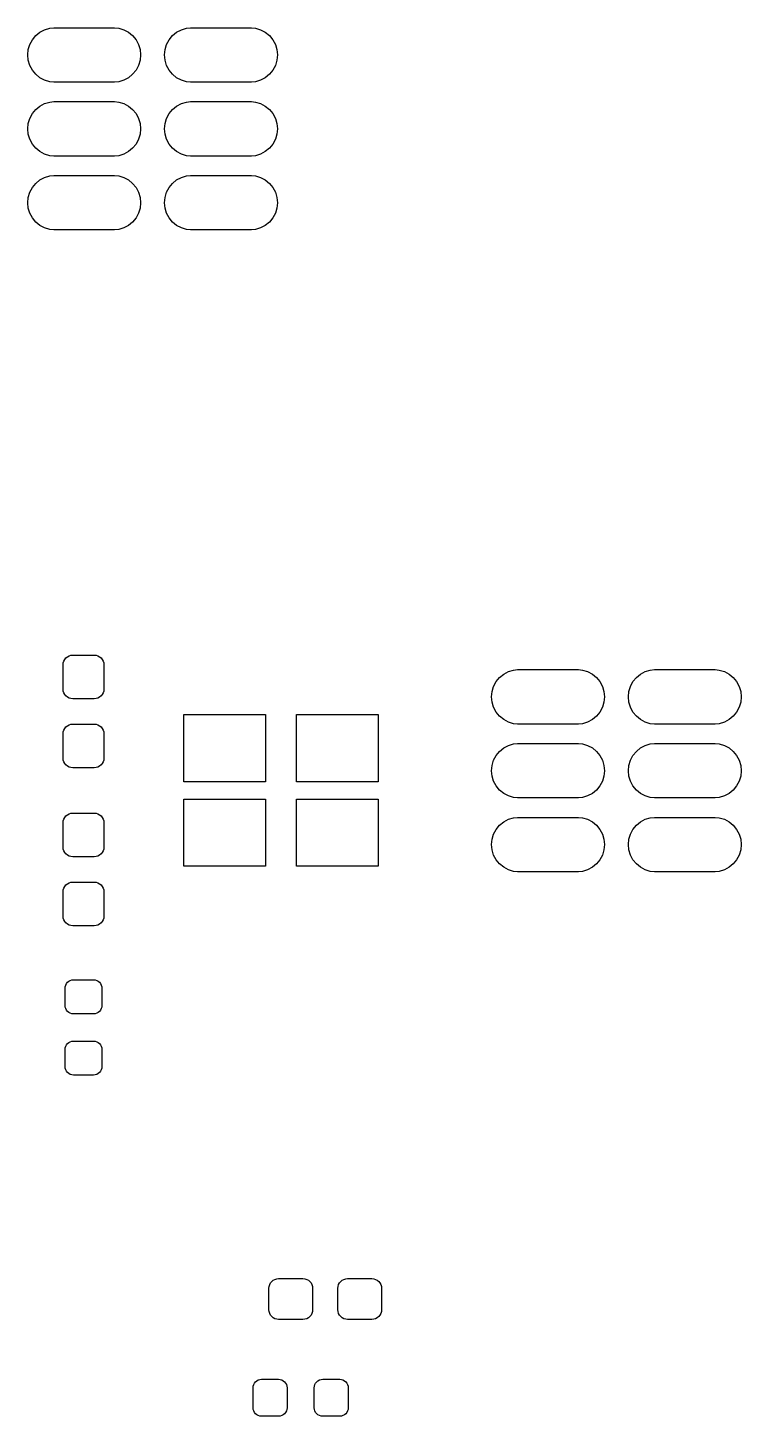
# Model space of a CAD drawing. Extents: x 132.1 to 171.3, y -123.4 to -85.6.
# Drawn here: x 152.91 to 171.27, y -121.35 to -85.64 of the extents above; entities that cross this region are included whole.
import ezdxf

# ---------------------------------------------------------------- set-up
doc = ezdxf.new("R2010")
doc.units = 0
doc.header["$MEASUREMENT"] = 0
doc.layers.add('BLACK', color=7, linetype='CONTINUOUS')

msp = doc.modelspace()

# ---------------------------------------------------------------- linework, layer by layer
at = {"layer": 'BLACK', "linetype": 'CONTINUOUS'}
for p, q in [((153.219, -85.7512), (153.341, -85.6862)), ((153.341, -85.6862), (153.473, -85.6461)), ((153.473, -85.6461), (153.576, -85.636)), ((153.576, -85.636), (155.144, -85.636)), ((155.144, -85.636), (155.247, -85.6461)), ((155.247, -85.6461), (155.379, -85.6862)), ((155.379, -85.6862), (155.501, -85.7512)), ((156.739, -85.7512), (156.861, -85.6862)), ((156.861, -85.6862), (156.993, -85.6461)), ((156.993, -85.6461), (157.096, -85.636)), ((157.096, -85.636), (158.664, -85.636)), ((158.664, -85.636), (158.767, -85.6461)), ((158.767, -85.6461), (158.899, -85.6862)), ((158.899, -85.6862), (159.021, -85.7512)), ((152.92, -86.1988), (152.96, -86.0668)), ((152.96, -86.0668), (153.025, -85.9452)), ((153.025, -85.9452), (153.113, -85.8386)), ((153.113, -85.8386), (153.219, -85.7512)), ((155.501, -85.7512), (155.607, -85.8386)), ((155.607, -85.8386), (155.695, -85.9452)), ((155.695, -85.9452), (155.76, -86.0668)), ((155.76, -86.0668), (155.8, -86.1988)), ((156.44, -86.1988), (156.48, -86.0668)), ((156.48, -86.0668), (156.545, -85.9452)), ((156.545, -85.9452), (156.633, -85.8386)), ((156.633, -85.8386), (156.739, -85.7512)), ((159.021, -85.7512), (159.127, -85.8386)), ((159.127, -85.8386), (159.215, -85.9452)), ((159.215, -85.9452), (159.28, -86.0668)), ((159.28, -86.0668), (159.32, -86.1988)), ((152.907, -86.336), (152.92, -86.1988)), ((152.92, -86.4732), (152.907, -86.336)), ((155.8, -86.1988), (155.813, -86.336)), ((155.813, -86.336), (155.8, -86.4732)), ((156.427, -86.336), (156.44, -86.1988)), ((156.44, -86.4732), (156.427, -86.336)), ((159.32, -86.1988), (159.333, -86.336)), ((159.333, -86.336), (159.32, -86.4732)), ((152.96, -86.6052), (152.92, -86.4732)), ((153.025, -86.7268), (152.96, -86.6052)), ((153.113, -86.8334), (153.025, -86.7268)), ((155.695, -86.7268), (155.607, -86.8334)), ((155.76, -86.6052), (155.695, -86.7268)), ((155.8, -86.4732), (155.76, -86.6052)), ((156.48, -86.6052), (156.44, -86.4732)), ((156.545, -86.7268), (156.48, -86.6052)), ((156.633, -86.8334), (156.545, -86.7268)), ((159.215, -86.7268), (159.127, -86.8334)), ((159.28, -86.6052), (159.215, -86.7268)), ((159.32, -86.4732), (159.28, -86.6052)), ((153.219, -86.9208), (153.113, -86.8334)), ((153.341, -86.9858), (153.219, -86.9208)), ((153.473, -87.0259), (153.341, -86.9858)), ((153.576, -87.036), (153.473, -87.0259)), ((155.144, -87.036), (153.576, -87.036)), ((155.247, -87.0259), (155.144, -87.036)), ((155.379, -86.9858), (155.247, -87.0259)), ((155.501, -86.9208), (155.379, -86.9858)), ((155.607, -86.8334), (155.501, -86.9208)), ((156.739, -86.9208), (156.633, -86.8334)), ((156.861, -86.9858), (156.739, -86.9208)), ((156.993, -87.0259), (156.861, -86.9858)), ((157.096, -87.036), (156.993, -87.0259)), ((158.664, -87.036), (157.096, -87.036)), ((158.767, -87.0259), (158.664, -87.036)), ((158.899, -86.9858), (158.767, -87.0259)), ((159.021, -86.9208), (158.899, -86.9858)), ((159.127, -86.8334), (159.021, -86.9208)), ((152.96, -87.9668), (153.025, -87.8452)), ((153.025, -87.8452), (153.113, -87.7386)), ((153.113, -87.7386), (153.219, -87.6512)), ((153.219, -87.6512), (153.341, -87.5862)), ((153.341, -87.5862), (153.473, -87.5461)), ((153.473, -87.5461), (153.576, -87.536)), ((153.576, -87.536), (155.144, -87.536)), ((155.144, -87.536), (155.247, -87.5461)), ((155.247, -87.5461), (155.379, -87.5862)), ((155.379, -87.5862), (155.501, -87.6512)), ((155.501, -87.6512), (155.607, -87.7386)), ((155.607, -87.7386), (155.695, -87.8452)), ((155.695, -87.8452), (155.76, -87.9668)), ((156.48, -87.9668), (156.545, -87.8452)), ((156.545, -87.8452), (156.633, -87.7386)), ((156.633, -87.7386), (156.739, -87.6512)), ((156.739, -87.6512), (156.861, -87.5862)), ((156.861, -87.5862), (156.993, -87.5461)), ((156.993, -87.5461), (157.096, -87.536)), ((157.096, -87.536), (158.664, -87.536)), ((158.664, -87.536), (158.767, -87.5461)), ((158.767, -87.5461), (158.899, -87.5862)), ((158.899, -87.5862), (159.021, -87.6512)), ((159.021, -87.6512), (159.127, -87.7386)), ((159.127, -87.7386), (159.215, -87.8452)), ((159.215, -87.8452), (159.28, -87.9668)), ((152.907, -88.236), (152.92, -88.0988)), ((152.92, -88.0988), (152.96, -87.9668)), ((155.76, -87.9668), (155.8, -88.0988)), ((155.8, -88.0988), (155.813, -88.236)), ((156.427, -88.236), (156.44, -88.0988)), ((156.44, -88.0988), (156.48, -87.9668)), ((159.28, -87.9668), (159.32, -88.0988)), ((159.32, -88.0988), (159.333, -88.236)), ((152.92, -88.3732), (152.907, -88.236)), ((152.96, -88.5052), (152.92, -88.3732)), ((153.025, -88.6268), (152.96, -88.5052)), ((155.76, -88.5052), (155.695, -88.6268)), ((155.8, -88.3732), (155.76, -88.5052)), ((155.813, -88.236), (155.8, -88.3732)), ((156.44, -88.3732), (156.427, -88.236)), ((156.48, -88.5052), (156.44, -88.3732)), ((156.545, -88.6268), (156.48, -88.5052)), ((159.28, -88.5052), (159.215, -88.6268)), ((159.32, -88.3732), (159.28, -88.5052)), ((159.333, -88.236), (159.32, -88.3732)), ((153.113, -88.7334), (153.025, -88.6268)), ((153.219, -88.8208), (153.113, -88.7334)), ((153.341, -88.8858), (153.219, -88.8208)), ((153.473, -88.9259), (153.341, -88.8858)), ((153.576, -88.936), (153.473, -88.9259)), ((155.247, -88.9259), (155.144, -88.936)), ((155.379, -88.8858), (155.247, -88.9259)), ((155.501, -88.8208), (155.379, -88.8858)), ((155.607, -88.7334), (155.501, -88.8208)), ((155.695, -88.6268), (155.607, -88.7334)), ((156.633, -88.7334), (156.545, -88.6268)), ((156.739, -88.8208), (156.633, -88.7334)), ((156.861, -88.8858), (156.739, -88.8208)), ((156.993, -88.9259), (156.861, -88.8858)), ((157.096, -88.936), (156.993, -88.9259)), ((158.767, -88.9259), (158.664, -88.936)), ((158.899, -88.8858), (158.767, -88.9259)), ((159.021, -88.8208), (158.899, -88.8858)), ((159.127, -88.7334), (159.021, -88.8208)), ((159.215, -88.6268), (159.127, -88.7334)), ((155.144, -88.936), (153.576, -88.936)), ((158.664, -88.936), (157.096, -88.936)), ((153.025, -89.7452), (153.113, -89.6386)), ((153.113, -89.6386), (153.219, -89.5512)), ((153.219, -89.5512), (153.341, -89.4862)), ((153.341, -89.4862), (153.473, -89.4461)), ((153.473, -89.4461), (153.576, -89.436)), ((153.576, -89.436), (155.144, -89.436)), ((155.144, -89.436), (155.247, -89.4461)), ((155.247, -89.4461), (155.379, -89.4862)), ((155.379, -89.4862), (155.501, -89.5512)), ((155.501, -89.5512), (155.607, -89.6386)), ((155.607, -89.6386), (155.695, -89.7452)), ((156.545, -89.7452), (156.633, -89.6386)), ((156.633, -89.6386), (156.739, -89.5512)), ((156.739, -89.5512), (156.861, -89.4862)), ((156.861, -89.4862), (156.993, -89.4461)), ((156.993, -89.4461), (157.096, -89.436)), ((157.096, -89.436), (158.664, -89.436)), ((158.664, -89.436), (158.767, -89.4461)), ((158.767, -89.4461), (158.899, -89.4862)), ((158.899, -89.4862), (159.021, -89.5512)), ((159.021, -89.5512), (159.127, -89.6386)), ((159.127, -89.6386), (159.215, -89.7452)), ((152.907, -90.136), (152.92, -89.9988)), ((152.92, -89.9988), (152.96, -89.8668)), ((152.96, -89.8668), (153.025, -89.7452)), ((155.695, -89.7452), (155.76, -89.8668)), ((155.76, -89.8668), (155.8, -89.9988)), ((155.8, -89.9988), (155.813, -90.136)), ((156.427, -90.136), (156.44, -89.9988)), ((156.44, -89.9988), (156.48, -89.8668)), ((156.48, -89.8668), (156.545, -89.7452)), ((159.215, -89.7452), (159.28, -89.8668)), ((159.28, -89.8668), (159.32, -89.9988)), ((159.32, -89.9988), (159.333, -90.136)), ((152.92, -90.2732), (152.907, -90.136)), ((152.96, -90.4052), (152.92, -90.2732)), ((155.8, -90.2732), (155.76, -90.4052)), ((155.813, -90.136), (155.8, -90.2732)), ((156.44, -90.2732), (156.427, -90.136)), ((156.48, -90.4052), (156.44, -90.2732)), ((159.32, -90.2732), (159.28, -90.4052)), ((159.333, -90.136), (159.32, -90.2732)), ((153.025, -90.5268), (152.96, -90.4052)), ((153.113, -90.6334), (153.025, -90.5268)), ((153.219, -90.7208), (153.113, -90.6334)), ((155.607, -90.6334), (155.501, -90.7208)), ((155.695, -90.5268), (155.607, -90.6334)), ((155.76, -90.4052), (155.695, -90.5268)), ((156.545, -90.5268), (156.48, -90.4052)), ((156.633, -90.6334), (156.545, -90.5268)), ((156.739, -90.7208), (156.633, -90.6334)), ((159.127, -90.6334), (159.021, -90.7208)), ((159.215, -90.5268), (159.127, -90.6334)), ((159.28, -90.4052), (159.215, -90.5268)), ((153.341, -90.7858), (153.219, -90.7208)), ((153.473, -90.8259), (153.341, -90.7858)), ((153.576, -90.836), (153.473, -90.8259)), ((155.144, -90.836), (153.576, -90.836)), ((155.247, -90.8259), (155.144, -90.836)), ((155.379, -90.7858), (155.247, -90.8259)), ((155.501, -90.7208), (155.379, -90.7858)), ((156.861, -90.7858), (156.739, -90.7208)), ((156.993, -90.8259), (156.861, -90.7858)), ((157.096, -90.836), (156.993, -90.8259)), ((158.664, -90.836), (157.096, -90.836)), ((158.767, -90.8259), (158.664, -90.836)), ((158.899, -90.7858), (158.767, -90.8259)), ((159.021, -90.7208), (158.899, -90.7858)), ((153.971, -101.791), (154.018, -101.777)), ((154.018, -101.777), (154.067, -101.772)), ((154.067, -101.772), (154.617, -101.772)), ((154.617, -101.772), (154.666, -101.777)), ((154.666, -101.777), (154.713, -101.791)), ((153.817, -102.022), (153.822, -101.973)), ((153.817, -102.647), (153.817, -102.022)), ((153.822, -101.973), (153.836, -101.926)), ((153.836, -101.926), (153.859, -101.883)), ((153.859, -101.883), (153.89, -101.845)), ((153.89, -101.845), (153.928, -101.814)), ((153.928, -101.814), (153.971, -101.791)), ((154.713, -101.791), (154.756, -101.814)), ((154.756, -101.814), (154.794, -101.845)), ((154.794, -101.845), (154.825, -101.883)), ((154.825, -101.883), (154.848, -101.926)), ((154.848, -101.926), (154.862, -101.973)), ((154.862, -101.973), (154.867, -102.022)), ((154.867, -102.022), (154.867, -102.647)), ((164.898, -102.577), (164.963, -102.455)), ((164.963, -102.455), (165.051, -102.349)), ((165.051, -102.349), (165.157, -102.261)), ((165.157, -102.261), (165.279, -102.196)), ((165.279, -102.196), (165.411, -102.156)), ((165.411, -102.156), (165.514, -102.146)), ((165.514, -102.146), (167.082, -102.146)), ((167.082, -102.146), (167.185, -102.156)), ((167.185, -102.156), (167.317, -102.196)), ((167.317, -102.196), (167.439, -102.261)), ((167.439, -102.261), (167.545, -102.349)), ((167.545, -102.349), (167.633, -102.455)), ((167.633, -102.455), (167.698, -102.577)), ((168.418, -102.577), (168.483, -102.455)), ((168.483, -102.455), (168.571, -102.349)), ((168.571, -102.349), (168.677, -102.261)), ((168.677, -102.261), (168.799, -102.196)), ((168.799, -102.196), (168.931, -102.156)), ((168.931, -102.156), (169.034, -102.146)), ((169.034, -102.146), (170.602, -102.146)), ((170.602, -102.146), (170.705, -102.156)), ((170.705, -102.156), (170.837, -102.196)), ((170.837, -102.196), (170.959, -102.261)), ((170.959, -102.261), (171.065, -102.349)), ((171.065, -102.349), (171.153, -102.455)), ((171.153, -102.455), (171.218, -102.577)), ((153.822, -102.696), (153.817, -102.647)), ((153.836, -102.743), (153.822, -102.696)), ((153.859, -102.786), (153.836, -102.743)), ((153.89, -102.824), (153.859, -102.786)), ((153.928, -102.855), (153.89, -102.824)), ((153.971, -102.878), (153.928, -102.855)), ((154.756, -102.855), (154.713, -102.878)), ((154.794, -102.824), (154.756, -102.855)), ((154.825, -102.786), (154.794, -102.824)), ((154.848, -102.743), (154.825, -102.786)), ((154.862, -102.696), (154.848, -102.743)), ((154.867, -102.647), (154.862, -102.696)), ((164.845, -102.846), (164.858, -102.709)), ((164.858, -102.983), (164.845, -102.846)), ((164.858, -102.709), (164.898, -102.577)), ((167.698, -102.577), (167.738, -102.709)), ((167.738, -102.709), (167.751, -102.846)), ((167.751, -102.846), (167.738, -102.983)), ((168.365, -102.846), (168.378, -102.709)), ((168.378, -102.983), (168.365, -102.846)), ((168.378, -102.709), (168.418, -102.577)), ((171.218, -102.577), (171.258, -102.709)), ((171.258, -102.709), (171.271, -102.846)), ((171.271, -102.846), (171.258, -102.983)), ((154.018, -102.892), (153.971, -102.878)), ((154.067, -102.897), (154.018, -102.892)), ((154.617, -102.897), (154.067, -102.897)), ((154.666, -102.892), (154.617, -102.897)), ((154.713, -102.878), (154.666, -102.892)), ((164.898, -103.115), (164.858, -102.983)), ((164.963, -103.237), (164.898, -103.115)), ((167.698, -103.115), (167.633, -103.237)), ((167.738, -102.983), (167.698, -103.115)), ((168.418, -103.115), (168.378, -102.983)), ((168.483, -103.237), (168.418, -103.115)), ((171.218, -103.115), (171.153, -103.237)), ((171.258, -102.983), (171.218, -103.115)), ((153.928, -103.589), (153.971, -103.566)), ((153.971, -103.566), (154.018, -103.552)), ((154.018, -103.552), (154.067, -103.547)), ((154.067, -103.547), (154.617, -103.547)), ((154.617, -103.547), (154.666, -103.552)), ((154.666, -103.552), (154.713, -103.566)), ((154.713, -103.566), (154.756, -103.589)), ((156.922, -105.029), (156.922, -103.304)), ((156.922, -103.304), (159.022, -103.304)), ((159.022, -103.304), (159.022, -105.029)), ((159.822, -105.029), (159.822, -103.304)), ((159.822, -103.304), (161.922, -103.304)), ((161.922, -103.304), (161.922, -105.029)), ((165.051, -103.343), (164.963, -103.237)), ((165.157, -103.431), (165.051, -103.343)), ((165.279, -103.496), (165.157, -103.431)), ((165.411, -103.536), (165.279, -103.496)), ((165.514, -103.546), (165.411, -103.536)), ((167.082, -103.546), (165.514, -103.546)), ((167.185, -103.536), (167.082, -103.546)), ((167.317, -103.496), (167.185, -103.536)), ((167.439, -103.431), (167.317, -103.496)), ((167.545, -103.343), (167.439, -103.431)), ((167.633, -103.237), (167.545, -103.343)), ((168.571, -103.343), (168.483, -103.237)), ((168.677, -103.431), (168.571, -103.343)), ((168.799, -103.496), (168.677, -103.431)), ((168.931, -103.536), (168.799, -103.496)), ((169.034, -103.546), (168.931, -103.536)), ((170.602, -103.546), (169.034, -103.546)), ((170.705, -103.536), (170.602, -103.546)), ((170.837, -103.496), (170.705, -103.536)), ((170.959, -103.431), (170.837, -103.496)), ((171.065, -103.343), (170.959, -103.431)), ((171.153, -103.237), (171.065, -103.343)), ((153.817, -103.797), (153.822, -103.748)), ((153.817, -104.422), (153.817, -103.797)), ((153.822, -103.748), (153.836, -103.701)), ((153.836, -103.701), (153.859, -103.658)), ((153.859, -103.658), (153.89, -103.62)), ((153.89, -103.62), (153.928, -103.589)), ((154.756, -103.589), (154.794, -103.62)), ((154.794, -103.62), (154.825, -103.658)), ((154.825, -103.658), (154.848, -103.701)), ((154.848, -103.701), (154.862, -103.748)), ((154.862, -103.748), (154.867, -103.797)), ((154.867, -103.797), (154.867, -104.422)), ((164.963, -104.355), (165.051, -104.249)), ((165.051, -104.249), (165.157, -104.161)), ((165.157, -104.161), (165.279, -104.096)), ((165.279, -104.096), (165.411, -104.056)), ((165.411, -104.056), (165.514, -104.046)), ((165.514, -104.046), (167.082, -104.046)), ((167.082, -104.046), (167.185, -104.056)), ((167.185, -104.056), (167.317, -104.096)), ((167.317, -104.096), (167.439, -104.161)), ((167.439, -104.161), (167.545, -104.249)), ((167.545, -104.249), (167.633, -104.355)), ((168.483, -104.355), (168.571, -104.249)), ((168.571, -104.249), (168.677, -104.161)), ((168.677, -104.161), (168.799, -104.096)), ((168.799, -104.096), (168.931, -104.056)), ((168.931, -104.056), (169.034, -104.046)), ((169.034, -104.046), (170.602, -104.046)), ((170.602, -104.046), (170.705, -104.056)), ((170.705, -104.056), (170.837, -104.096)), ((170.837, -104.096), (170.959, -104.161)), ((170.959, -104.161), (171.065, -104.249)), ((171.065, -104.249), (171.153, -104.355)), ((153.822, -104.471), (153.817, -104.422)), ((153.836, -104.518), (153.822, -104.471)), ((153.859, -104.561), (153.836, -104.518)), ((153.89, -104.599), (153.859, -104.561)), ((153.928, -104.63), (153.89, -104.599)), ((153.971, -104.653), (153.928, -104.63)), ((154.756, -104.63), (154.713, -104.653)), ((154.794, -104.599), (154.756, -104.63)), ((154.825, -104.561), (154.794, -104.599)), ((154.848, -104.518), (154.825, -104.561)), ((154.862, -104.471), (154.848, -104.518)), ((154.867, -104.422), (154.862, -104.471)), ((164.845, -104.746), (164.858, -104.609)), ((164.858, -104.609), (164.898, -104.477)), ((164.898, -104.477), (164.963, -104.355)), ((167.633, -104.355), (167.698, -104.477)), ((167.698, -104.477), (167.738, -104.609)), ((167.738, -104.609), (167.751, -104.746)), ((168.365, -104.746), (168.378, -104.609)), ((168.378, -104.609), (168.418, -104.477)), ((168.418, -104.477), (168.483, -104.355)), ((171.153, -104.355), (171.218, -104.477)), ((171.218, -104.477), (171.258, -104.609)), ((171.258, -104.609), (171.271, -104.746)), ((154.018, -104.667), (153.971, -104.653)), ((154.067, -104.672), (154.018, -104.667)), ((154.617, -104.672), (154.067, -104.672)), ((154.666, -104.667), (154.617, -104.672)), ((154.713, -104.653), (154.666, -104.667)), ((164.858, -104.883), (164.845, -104.746)), ((164.898, -105.015), (164.858, -104.883)), ((167.738, -104.883), (167.698, -105.015)), ((167.751, -104.746), (167.738, -104.883)), ((168.378, -104.883), (168.365, -104.746)), ((168.418, -105.015), (168.378, -104.883)), ((171.258, -104.883), (171.218, -105.015)), ((171.271, -104.746), (171.258, -104.883)), ((159.022, -105.029), (156.922, -105.029)), ((161.922, -105.029), (159.822, -105.029)), ((164.963, -105.137), (164.898, -105.015)), ((165.051, -105.243), (164.963, -105.137)), ((165.157, -105.331), (165.051, -105.243)), ((165.279, -105.396), (165.157, -105.331)), ((167.439, -105.331), (167.317, -105.396)), ((167.545, -105.243), (167.439, -105.331)), ((167.633, -105.137), (167.545, -105.243)), ((167.698, -105.015), (167.633, -105.137)), ((168.483, -105.137), (168.418, -105.015)), ((168.571, -105.243), (168.483, -105.137)), ((168.677, -105.331), (168.571, -105.243)), ((168.799, -105.396), (168.677, -105.331)), ((170.959, -105.331), (170.837, -105.396)), ((171.065, -105.243), (170.959, -105.331)), ((171.153, -105.137), (171.065, -105.243)), ((171.218, -105.015), (171.153, -105.137)), ((156.922, -107.204), (156.922, -105.479)), ((156.922, -105.479), (159.022, -105.479)), ((159.022, -105.479), (159.022, -107.204)), ((159.822, -107.204), (159.822, -105.479)), ((159.822, -105.479), (161.922, -105.479)), ((161.922, -105.479), (161.922, -107.204)), ((165.411, -105.436), (165.279, -105.396)), ((165.514, -105.446), (165.411, -105.436)), ((167.082, -105.446), (165.514, -105.446)), ((167.185, -105.436), (167.082, -105.446)), ((167.317, -105.396), (167.185, -105.436)), ((168.931, -105.436), (168.799, -105.396)), ((169.034, -105.446), (168.931, -105.436)), ((170.602, -105.446), (169.034, -105.446)), ((170.705, -105.436), (170.602, -105.446)), ((170.837, -105.396), (170.705, -105.436)), ((153.817, -106.086), (153.822, -106.037)), ((153.822, -106.037), (153.836, -105.99)), ((153.836, -105.99), (153.859, -105.947)), ((153.859, -105.947), (153.89, -105.909)), ((153.89, -105.909), (153.928, -105.878)), ((153.928, -105.878), (153.971, -105.855)), ((153.971, -105.855), (154.018, -105.841)), ((154.018, -105.841), (154.067, -105.836)), ((154.067, -105.836), (154.617, -105.836)), ((154.617, -105.836), (154.666, -105.841)), ((154.666, -105.841), (154.713, -105.855)), ((154.713, -105.855), (154.756, -105.878)), ((154.756, -105.878), (154.794, -105.909)), ((154.794, -105.909), (154.825, -105.947)), ((154.825, -105.947), (154.848, -105.99)), ((154.848, -105.99), (154.862, -106.037)), ((154.862, -106.037), (154.867, -106.086)), ((165.051, -106.149), (165.157, -106.061)), ((165.157, -106.061), (165.279, -105.996)), ((165.279, -105.996), (165.411, -105.956)), ((165.411, -105.956), (165.514, -105.946)), ((165.514, -105.946), (167.082, -105.946)), ((167.082, -105.946), (167.185, -105.956)), ((167.185, -105.956), (167.317, -105.996)), ((167.317, -105.996), (167.439, -106.061)), ((167.439, -106.061), (167.545, -106.149)), ((168.571, -106.149), (168.677, -106.061)), ((168.677, -106.061), (168.799, -105.996)), ((168.799, -105.996), (168.931, -105.956)), ((168.931, -105.956), (169.034, -105.946)), ((169.034, -105.946), (170.602, -105.946)), ((170.602, -105.946), (170.705, -105.956)), ((170.705, -105.956), (170.837, -105.996)), ((170.837, -105.996), (170.959, -106.061)), ((170.959, -106.061), (171.065, -106.149)), ((153.817, -106.711), (153.817, -106.086)), ((154.867, -106.086), (154.867, -106.711)), ((164.858, -106.509), (164.898, -106.377)), ((164.898, -106.377), (164.963, -106.255)), ((164.963, -106.255), (165.051, -106.149)), ((167.545, -106.149), (167.633, -106.255)), ((167.633, -106.255), (167.698, -106.377)), ((167.698, -106.377), (167.738, -106.509)), ((168.378, -106.509), (168.418, -106.377)), ((168.418, -106.377), (168.483, -106.255)), ((168.483, -106.255), (168.571, -106.149)), ((171.065, -106.149), (171.153, -106.255)), ((171.153, -106.255), (171.218, -106.377)), ((171.218, -106.377), (171.258, -106.509)), ((153.822, -106.76), (153.817, -106.711)), ((153.836, -106.807), (153.822, -106.76)), ((154.862, -106.76), (154.848, -106.807)), ((154.867, -106.711), (154.862, -106.76)), ((164.845, -106.646), (164.858, -106.509)), ((164.858, -106.783), (164.845, -106.646)), ((164.898, -106.915), (164.858, -106.783)), ((167.738, -106.783), (167.698, -106.915)), ((167.738, -106.509), (167.751, -106.646)), ((167.751, -106.646), (167.738, -106.783)), ((168.365, -106.646), (168.378, -106.509)), ((168.378, -106.783), (168.365, -106.646)), ((168.418, -106.915), (168.378, -106.783)), ((171.258, -106.783), (171.218, -106.915)), ((171.258, -106.509), (171.271, -106.646)), ((171.271, -106.646), (171.258, -106.783)), ((153.859, -106.85), (153.836, -106.807)), ((153.89, -106.888), (153.859, -106.85)), ((153.928, -106.919), (153.89, -106.888)), ((153.971, -106.942), (153.928, -106.919)), ((154.018, -106.956), (153.971, -106.942)), ((154.067, -106.961), (154.018, -106.956)), ((154.617, -106.961), (154.067, -106.961)), ((154.666, -106.956), (154.617, -106.961)), ((154.713, -106.942), (154.666, -106.956)), ((154.756, -106.919), (154.713, -106.942)), ((154.794, -106.888), (154.756, -106.919)), ((154.825, -106.85), (154.794, -106.888)), ((154.848, -106.807), (154.825, -106.85)), ((164.963, -107.037), (164.898, -106.915)), ((165.051, -107.143), (164.963, -107.037)), ((167.633, -107.037), (167.545, -107.143)), ((167.698, -106.915), (167.633, -107.037)), ((168.483, -107.037), (168.418, -106.915)), ((168.571, -107.143), (168.483, -107.037)), ((171.153, -107.037), (171.065, -107.143)), ((171.218, -106.915), (171.153, -107.037)), ((159.022, -107.204), (156.922, -107.204)), ((161.922, -107.204), (159.822, -107.204)), ((165.157, -107.231), (165.051, -107.143)), ((165.279, -107.296), (165.157, -107.231)), ((165.411, -107.336), (165.279, -107.296)), ((165.514, -107.346), (165.411, -107.336)), ((167.082, -107.346), (165.514, -107.346)), ((167.185, -107.336), (167.082, -107.346)), ((167.317, -107.296), (167.185, -107.336)), ((167.439, -107.231), (167.317, -107.296)), ((167.545, -107.143), (167.439, -107.231)), ((168.677, -107.231), (168.571, -107.143)), ((168.799, -107.296), (168.677, -107.231)), ((168.931, -107.336), (168.799, -107.296)), ((169.034, -107.346), (168.931, -107.336)), ((170.602, -107.346), (169.034, -107.346)), ((170.705, -107.336), (170.602, -107.346)), ((170.837, -107.296), (170.705, -107.336)), ((170.959, -107.231), (170.837, -107.296)), ((171.065, -107.143), (170.959, -107.231)), ((153.817, -107.861), (153.822, -107.812)), ((153.822, -107.812), (153.836, -107.765)), ((153.836, -107.765), (153.859, -107.722)), ((153.859, -107.722), (153.89, -107.684)), ((153.89, -107.684), (153.928, -107.653)), ((153.928, -107.653), (153.971, -107.63)), ((153.971, -107.63), (154.018, -107.616)), ((154.018, -107.616), (154.067, -107.611)), ((154.067, -107.611), (154.617, -107.611)), ((154.617, -107.611), (154.666, -107.616)), ((154.666, -107.616), (154.713, -107.63)), ((154.713, -107.63), (154.756, -107.653)), ((154.756, -107.653), (154.794, -107.684)), ((154.794, -107.684), (154.825, -107.722)), ((154.825, -107.722), (154.848, -107.765)), ((154.848, -107.765), (154.862, -107.812)), ((154.862, -107.812), (154.867, -107.861)), ((153.817, -108.486), (153.817, -107.861)), ((154.867, -107.861), (154.867, -108.486)), ((153.822, -108.535), (153.817, -108.486)), ((153.836, -108.582), (153.822, -108.535)), ((154.862, -108.535), (154.848, -108.582)), ((154.867, -108.486), (154.862, -108.535)), ((153.859, -108.625), (153.836, -108.582)), ((153.89, -108.663), (153.859, -108.625)), ((153.928, -108.694), (153.89, -108.663)), ((153.971, -108.717), (153.928, -108.694)), ((154.018, -108.731), (153.971, -108.717)), ((154.067, -108.736), (154.018, -108.731)), ((154.617, -108.736), (154.067, -108.736)), ((154.666, -108.731), (154.617, -108.736)), ((154.713, -108.717), (154.666, -108.731)), ((154.756, -108.694), (154.713, -108.717)), ((154.794, -108.663), (154.756, -108.694)), ((154.825, -108.625), (154.794, -108.663)), ((154.848, -108.582), (154.825, -108.625)), ((153.867, -110.344), (153.871, -110.301)), ((153.867, -110.781), (153.867, -110.344)), ((153.871, -110.301), (153.884, -110.26)), ((153.884, -110.26), (153.904, -110.222)), ((153.904, -110.222), (153.931, -110.189)), ((153.931, -110.189), (153.964, -110.162)), ((153.964, -110.162), (154.002, -110.142)), ((154.002, -110.142), (154.043, -110.129)), ((154.043, -110.129), (154.086, -110.125)), ((154.086, -110.125), (154.598, -110.125)), ((154.598, -110.125), (154.641, -110.129)), ((154.641, -110.129), (154.682, -110.142)), ((154.682, -110.142), (154.72, -110.162)), ((154.72, -110.162), (154.753, -110.189)), ((154.753, -110.189), (154.78, -110.222)), ((154.78, -110.222), (154.8, -110.26)), ((154.8, -110.26), (154.813, -110.301)), ((154.813, -110.301), (154.817, -110.344)), ((154.817, -110.344), (154.817, -110.781)), ((153.871, -110.824), (153.867, -110.781)), ((153.884, -110.865), (153.871, -110.824)), ((153.904, -110.903), (153.884, -110.865)), ((153.931, -110.936), (153.904, -110.903)), ((153.964, -110.963), (153.931, -110.936)), ((154.002, -110.983), (153.964, -110.963)), ((154.043, -110.996), (154.002, -110.983)), ((154.086, -111), (154.043, -110.996)), ((154.598, -111), (154.086, -111)), ((154.641, -110.996), (154.598, -111)), ((154.682, -110.983), (154.641, -110.996)), ((154.72, -110.963), (154.682, -110.983)), ((154.753, -110.936), (154.72, -110.963)), ((154.78, -110.903), (154.753, -110.936)), ((154.8, -110.865), (154.78, -110.903)), ((154.813, -110.824), (154.8, -110.865)), ((154.817, -110.781), (154.813, -110.824)), ((153.904, -111.797), (153.931, -111.764)), ((153.931, -111.764), (153.964, -111.737)), ((153.964, -111.737), (154.002, -111.717)), ((154.002, -111.717), (154.043, -111.704)), ((154.043, -111.704), (154.086, -111.7)), ((154.086, -111.7), (154.598, -111.7)), ((154.598, -111.7), (154.641, -111.704)), ((154.641, -111.704), (154.682, -111.717)), ((154.682, -111.717), (154.72, -111.737)), ((154.72, -111.737), (154.753, -111.764)), ((154.753, -111.764), (154.78, -111.797)), ((153.867, -111.919), (153.871, -111.876)), ((153.867, -112.356), (153.867, -111.919)), ((153.871, -111.876), (153.884, -111.835)), ((153.884, -111.835), (153.904, -111.797)), ((154.78, -111.797), (154.8, -111.835)), ((154.8, -111.835), (154.813, -111.876)), ((154.813, -111.876), (154.817, -111.919)), ((154.817, -111.919), (154.817, -112.356)), ((153.871, -112.399), (153.867, -112.356)), ((153.884, -112.44), (153.871, -112.399)), ((153.904, -112.478), (153.884, -112.44)), ((153.931, -112.511), (153.904, -112.478)), ((154.78, -112.478), (154.753, -112.511)), ((154.8, -112.44), (154.78, -112.478)), ((154.813, -112.399), (154.8, -112.44)), ((154.817, -112.356), (154.813, -112.399)), ((153.964, -112.538), (153.931, -112.511)), ((154.002, -112.558), (153.964, -112.538)), ((154.043, -112.571), (154.002, -112.558)), ((154.086, -112.575), (154.043, -112.571)), ((154.598, -112.575), (154.086, -112.575)), ((154.641, -112.571), (154.598, -112.575)), ((154.682, -112.558), (154.641, -112.571)), ((154.72, -112.538), (154.682, -112.558)), ((154.753, -112.511), (154.72, -112.538)), ((159.188, -117.883), (159.226, -117.852)), ((159.226, -117.852), (159.269, -117.829)), ((159.269, -117.829), (159.316, -117.815)), ((159.316, -117.815), (159.365, -117.81)), ((159.365, -117.81), (159.99, -117.81)), ((159.99, -117.81), (160.039, -117.815)), ((160.039, -117.815), (160.086, -117.829)), ((160.086, -117.829), (160.129, -117.852)), ((160.129, -117.852), (160.167, -117.883)), ((160.963, -117.883), (161.001, -117.852)), ((161.001, -117.852), (161.044, -117.829)), ((161.044, -117.829), (161.091, -117.815)), ((161.091, -117.815), (161.14, -117.81)), ((161.14, -117.81), (161.765, -117.81)), ((161.765, -117.81), (161.814, -117.815)), ((161.814, -117.815), (161.861, -117.829)), ((161.861, -117.829), (161.904, -117.852)), ((161.904, -117.852), (161.942, -117.883)), ((159.115, -118.06), (159.12, -118.011)), ((159.115, -118.61), (159.115, -118.06)), ((159.12, -118.011), (159.134, -117.964)), ((159.134, -117.964), (159.157, -117.921)), ((159.157, -117.921), (159.188, -117.883)), ((160.167, -117.883), (160.198, -117.921)), ((160.198, -117.921), (160.221, -117.964)), ((160.221, -117.964), (160.235, -118.011)), ((160.235, -118.011), (160.24, -118.06)), ((160.24, -118.06), (160.24, -118.61)), ((160.89, -118.06), (160.895, -118.011)), ((160.89, -118.61), (160.89, -118.06)), ((160.895, -118.011), (160.909, -117.964)), ((160.909, -117.964), (160.932, -117.921)), ((160.932, -117.921), (160.963, -117.883)), ((161.942, -117.883), (161.973, -117.921)), ((161.973, -117.921), (161.996, -117.964)), ((161.996, -117.964), (162.01, -118.011)), ((162.01, -118.011), (162.015, -118.06)), ((162.015, -118.06), (162.015, -118.61)), ((159.12, -118.659), (159.115, -118.61)), ((159.134, -118.706), (159.12, -118.659)), ((159.157, -118.749), (159.134, -118.706)), ((159.188, -118.787), (159.157, -118.749)), ((159.226, -118.818), (159.188, -118.787)), ((159.269, -118.841), (159.226, -118.818)), ((159.316, -118.855), (159.269, -118.841)), ((159.365, -118.86), (159.316, -118.855)), ((159.99, -118.86), (159.365, -118.86)), ((160.039, -118.855), (159.99, -118.86)), ((160.086, -118.841), (160.039, -118.855)), ((160.129, -118.818), (160.086, -118.841)), ((160.167, -118.787), (160.129, -118.818)), ((160.198, -118.749), (160.167, -118.787)), ((160.221, -118.706), (160.198, -118.749)), ((160.235, -118.659), (160.221, -118.706)), ((160.24, -118.61), (160.235, -118.659)), ((160.895, -118.659), (160.89, -118.61)), ((160.909, -118.706), (160.895, -118.659)), ((160.932, -118.749), (160.909, -118.706)), ((160.963, -118.787), (160.932, -118.749)), ((161.001, -118.818), (160.963, -118.787)), ((161.044, -118.841), (161.001, -118.818)), ((161.091, -118.855), (161.044, -118.841)), ((161.14, -118.86), (161.091, -118.855)), ((161.765, -118.86), (161.14, -118.86)), ((161.814, -118.855), (161.765, -118.86)), ((161.861, -118.841), (161.814, -118.855)), ((161.904, -118.818), (161.861, -118.841)), ((161.942, -118.787), (161.904, -118.818)), ((161.973, -118.749), (161.942, -118.787)), ((161.996, -118.706), (161.973, -118.749)), ((162.01, -118.659), (161.996, -118.706)), ((162.015, -118.61), (162.01, -118.659)), ((158.705, -120.619), (158.709, -120.576)), ((158.705, -121.131), (158.705, -120.619)), ((158.709, -120.576), (158.722, -120.535)), ((158.722, -120.535), (158.742, -120.497)), ((158.742, -120.497), (158.769, -120.464)), ((158.769, -120.464), (158.802, -120.437)), ((158.802, -120.437), (158.84, -120.417)), ((158.84, -120.417), (158.881, -120.404)), ((158.881, -120.404), (158.924, -120.4)), ((158.924, -120.4), (159.361, -120.4)), ((159.361, -120.4), (159.404, -120.404)), ((159.404, -120.404), (159.445, -120.417)), ((159.445, -120.417), (159.483, -120.437)), ((159.483, -120.437), (159.516, -120.464)), ((159.516, -120.464), (159.543, -120.497)), ((159.543, -120.497), (159.563, -120.535)), ((159.563, -120.535), (159.576, -120.576)), ((159.576, -120.576), (159.58, -120.619)), ((159.58, -120.619), (159.58, -121.131)), ((160.28, -120.619), (160.284, -120.576)), ((160.28, -121.131), (160.28, -120.619)), ((160.284, -120.576), (160.297, -120.535)), ((160.297, -120.535), (160.317, -120.497)), ((160.317, -120.497), (160.344, -120.464)), ((160.344, -120.464), (160.377, -120.437)), ((160.377, -120.437), (160.415, -120.417)), ((160.415, -120.417), (160.456, -120.404)), ((160.456, -120.404), (160.499, -120.4)), ((160.499, -120.4), (160.936, -120.4)), ((160.936, -120.4), (160.979, -120.404)), ((160.979, -120.404), (161.02, -120.417)), ((161.02, -120.417), (161.058, -120.437)), ((161.058, -120.437), (161.091, -120.464)), ((161.091, -120.464), (161.118, -120.497)), ((161.118, -120.497), (161.138, -120.535)), ((161.138, -120.535), (161.151, -120.576)), ((161.151, -120.576), (161.155, -120.619)), ((161.155, -120.619), (161.155, -121.131)), ((158.709, -121.174), (158.705, -121.131)), ((158.722, -121.215), (158.709, -121.174)), ((158.742, -121.253), (158.722, -121.215)), ((158.769, -121.286), (158.742, -121.253)), ((158.802, -121.313), (158.769, -121.286)), ((158.84, -121.333), (158.802, -121.313)), ((158.881, -121.346), (158.84, -121.333)), ((158.924, -121.35), (158.881, -121.346)), ((159.361, -121.35), (158.924, -121.35)), ((159.404, -121.346), (159.361, -121.35)), ((159.445, -121.333), (159.404, -121.346)), ((159.483, -121.313), (159.445, -121.333)), ((159.516, -121.286), (159.483, -121.313)), ((159.543, -121.253), (159.516, -121.286)), ((159.563, -121.215), (159.543, -121.253)), ((159.576, -121.174), (159.563, -121.215)), ((159.58, -121.131), (159.576, -121.174)), ((160.284, -121.174), (160.28, -121.131)), ((160.297, -121.215), (160.284, -121.174)), ((160.317, -121.253), (160.297, -121.215)), ((160.344, -121.286), (160.317, -121.253)), ((160.377, -121.313), (160.344, -121.286)), ((160.415, -121.333), (160.377, -121.313)), ((160.456, -121.346), (160.415, -121.333)), ((160.499, -121.35), (160.456, -121.346)), ((160.936, -121.35), (160.499, -121.35)), ((160.979, -121.346), (160.936, -121.35)), ((161.02, -121.333), (160.979, -121.346)), ((161.058, -121.313), (161.02, -121.333)), ((161.091, -121.286), (161.058, -121.313)), ((161.118, -121.253), (161.091, -121.286)), ((161.138, -121.215), (161.118, -121.253)), ((161.151, -121.174), (161.138, -121.215)), ((161.155, -121.131), (161.151, -121.174))]:
    msp.add_line(p, q, dxfattribs=at)

doc.saveas('drawing.dxf')
